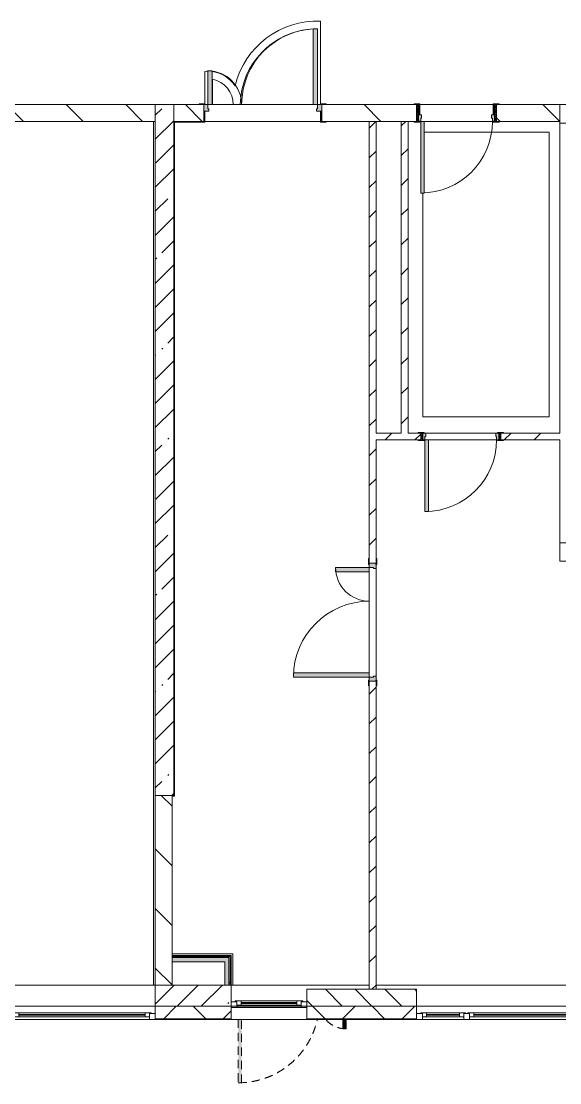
# Model space of a CAD drawing. Header units: millimetres. Extents: x -2911 to 191903, y -8553 to 29000.
# Drawn here: x 165460 to 171850, y -1010 to 11589 of the extents above; entities that cross this region are included whole.
import ezdxf

# ---------------------------------------------------------------- set-up
doc = ezdxf.new("R2010")
doc.units = ezdxf.units.MM
doc.linetypes.add('200_ШТРИХ__ш1_п0_6_', pattern=[160, 100, -60])
for name, color, linetype, lineweight in [('A-DETL-2', 7, 'Continuous', 5), ('A-DETL-MBND', 7, '200_ШТРИХ__ш1_п0_6_', 9), ('A-GLAZ-1', 7, 'Continuous', 5), ('A-WALL', 7, 'Continuous', 9), ('A-WALL-4', 7, 'Continuous', 5), ('I-WALL-3', 7, 'Continuous', 5), ('S-COLS-2', 7, 'Continuous', 5)]:
    doc.layers.add(name, color=color, linetype=linetype, lineweight=lineweight)
for name, color, linetype, lineweight, true_color in [('A-DOOR-1', 7, 'Continuous', 5, 0xaaaaaa), ('A-DOOR-2', 7, 'Continuous', 5, 0xe2e2e2), ('A-DOOR-FRAM-1', 7, 'Continuous', 5, 0xe2e2e2), ('A-DOOR-FRAM-2', 7, 'Continuous', 5, 0xaaaaaa), ('A-FLOR-3', 7, 'Continuous', 5, 0xaaaaaa), ('I-WALL-2', 7, 'Continuous', 9, 0xe7e7e7)]:
    doc.layers.add(name, color=color, linetype=linetype, lineweight=lineweight, true_color=true_color)
pattern_1 = [(135, (59919.87, 0), (-353.5534, -353.5534), [])]
pattern_2 = [(45, (59919.87, 0), (-176.7767, 176.7767), [])]
pattern_3 = [(45, (59919.87, 0), (-285.1231, 285.1231), []), (45, (60205, 0), (-285.1231, 285.1231), [504.031, -100.806, 16.764, -84.042])]
pattern_4 = [(45, (59919.9, 0), (-530.33, 530.33), []), (135, (59919.9, 0), (-530.33, -530.33), [])]

# ---------------------------------------------------------------- blocks, each defined once
blk = doc.blocks.new('120_Окно_СКБ_1Ст - 120_Окно_СКБ_1Ст 900х2500_h_ с форточкой-22876038-2_5_1_птичка')
at = {"layer": 'A-GLAZ-1'}
for p, q in [((-450, -127), (-450, -57)), ((-450, -57), (-380, -57)), ((450, -57), (-450, -57)), ((-380, -57), (-380, -127)), ((380, -87), (-380, -87)), ((-380, -87), (-380, -127)), ((-330, -137), (-330, -87)), ((-330, -107), (330, -107)), ((330, -117), (-330, -117)), ((330, -137), (330, -87)), ((380, -127), (380, -57)), ((380, -57), (450, -57)), ((380, -127), (380, -87)), ((450, -57), (450, -127)), ((-380, -127), (-450, -127)), ((-450, -127), (-400, -127)), ((-380, -127), (-400, -127)), ((-400, -127), (-400, -137)), ((-400, -137), (400, -137)), ((400, -137), (-400, -137)), ((450, -127), (380, -127)), ((400, -127), (380, -127)), ((400, -127), (450, -127)), ((400, -137), (400, -127))]:
    blk.add_line(p, q, dxfattribs=at)
blk = doc.blocks.new('110_Дверь_СКБ_2Ст - Д-2а_л_ Из коридора на лестницу-32216062-2_5_1_птичка')
at = {"layer": 'A-DOOR-2'}
for points in [[(612.5, 100), (662.5, 100), (662.5, 1000), (612.5, 1000), (612.5, 721)], [(-587.5, 100), (-587.5, 500), (-637.5, 500), (-637.5, 100)], [(712.5, -100), (712.5, 20), (697.5, 20), (697.5, -100)]]:
    blk.add_hatch(color=256, dxfattribs=at).paths.add_polyline_path(points)
h = blk.add_hatch(color=256, dxfattribs=at)
h.paths.add_polyline_path([(652.5, 20), (712.5, 20), (712.5, 100), (662.5, 100), (662.5, 50), (652.5, 50)])
h.paths.add_polyline_path([(-687.5, 20), (-627.5, 20), (-627.5, 50), (-637.5, 50), (-637.5, 100), (-687.5, 100)])
at = {"layer": 'A-DOOR-FRAM-1'}
for points in [[(-672.5, 100), (-672.5, 108), (-742.5, 108), (-742.5, 100)], [(-672.5, -100), (-672.5, 20), (-687.5, 20), (-687.5, -100)], [(767.5, 100), (767.5, 108), (697.5, 108), (697.5, 100)], [(-672.5, -108), (-672.5, -100), (-742.5, -100), (-742.5, -108)], [(767.5, -108), (767.5, -100), (697.5, -100), (697.5, -108)]]:
    blk.add_hatch(color=256, dxfattribs=at).paths.add_polyline_path(points)
at = {"layer": 'A-DOOR-1'}
for p, q in [((662.5, 1000), (612.5, 1000)), ((612.5, 1000), (612.5, 100)), ((662.5, 100), (662.5, 1000)), ((-637.5, 500), (-637.5, 100)), ((-587.5, 500), (-637.5, 500)), ((-587.5, 100), (-587.5, 500)), ((-637.5, 100), (-587.5, 100)), ((612.5, 100), (662.5, 100))]:
    blk.add_line(p, q, dxfattribs=at)
for centre, radius, start, end in [((662.5, 100), 900, 90, 180), ((-637.5, 100), 400, 360, 90)]:
    blk.add_arc(centre, radius, start, end, dxfattribs=at)
at = {"layer": 'A-DOOR-FRAM-2'}
for p, q in [((-672.5, 108), (-742.5, 108)), ((-742.5, 108), (-742.5, 100)), ((-742.5, 100), (-672.5, 100)), ((-637.5, 100), (-687.5, 100)), ((-687.5, 100), (-687.5, 20)), ((-687.5, 20), (-627.5, 20)), ((-672.5, 20), (-687.5, 20)), ((-687.5, 20), (-687.5, -100)), ((-672.5, 100), (-672.5, 108)), ((-672.5, -100), (-672.5, 20)), ((-637.5, 50), (-637.5, 100)), ((-627.5, 50), (-637.5, 50)), ((-627.5, 20), (-627.5, 50)), ((662.5, 50), (652.5, 50)), ((652.5, 50), (652.5, 20)), ((652.5, 20), (712.5, 20)), ((662.5, 100), (662.5, 50)), ((712.5, 100), (662.5, 100)), ((767.5, 108), (697.5, 108)), ((697.5, 108), (697.5, 100)), ((697.5, 100), (767.5, 100)), ((712.5, 20), (697.5, 20)), ((697.5, 20), (697.5, -100)), ((712.5, 20), (712.5, 100)), ((712.5, -100), (712.5, 20)), ((767.5, 100), (767.5, 108)), ((-672.5, -100), (-742.5, -100)), ((-742.5, -100), (-742.5, -108)), ((-742.5, -108), (-672.5, -108)), ((-687.5, -100), (-672.5, -100)), ((-672.5, -108), (-672.5, -100)), ((697.5, -100), (712.5, -100)), ((767.5, -100), (697.5, -100)), ((697.5, -100), (697.5, -108)), ((697.5, -108), (767.5, -108)), ((767.5, -108), (767.5, -100))]:
    blk.add_line(p, q, dxfattribs=at)
blk = doc.blocks.new('110_Дверь_СКБ_1Ст_Внутренняя1 - Д-8 950x2100h_охрана-V104-2_5_1_птичка')
at = {"layer": 'A-DOOR-1'}
h = blk.add_hatch(dxfattribs=at)
h.set_pattern_fill('FP_89', color=256, style=0, pattern_type=2)
h.set_pattern_definition([(135, (1826.41, 164.685), (-14.14214, -14.14214), []), (225, (1826.41, 164.685), (14.14214, -14.14214), [])])
h.paths.add_polyline_path([(487, 100), (462, 100), (462, -100), (487, -100)])
at = {"layer": 'A-DOOR-2'}
h = blk.add_hatch(color=256, dxfattribs=at)
h.paths.add_polyline_path([(437, 100), (437, 60), (427, 60), (427, 20), (462, 20), (461, 100)])
h.paths.add_polyline_path([(-438, 100), (-438, 20), (-403, 20), (-403, 60), (-413, 60), (-413, 100)])
at = {"layer": 'A-DOOR-FRAM-1'}
for points in [[(397, 950), (397, 100), (437, 100), (437, 950)], [(-423, 108), (-493, 108), (-493, 100), (-423, 100)], [(-423, 20), (-438, 20), (-438, -100), (-423, -100)], [(461, 108), (447, 108), (447, 100), (517, 100), (517, 108)], [(461, 20), (447, 20), (447, -100), (462, -100), (462, 20)], [(-423, -100), (-493, -100), (-493, -108), (-423, -108)], [(517, -100), (447, -100), (447, -108), (517, -108)]]:
    blk.add_hatch(color=256, dxfattribs=at).paths.add_polyline_path(points)
at = {"layer": 'A-DOOR-FRAM-2'}
h = blk.add_hatch(dxfattribs=at)
h.set_pattern_fill('FP_90', color=256, style=0, pattern_type=2)
h.set_pattern_definition([(45, (-296.384, 164.685), (-14.1421, 14.1421), []), (135, (-296.384, 164.685), (-14.1421, -14.1421), [])])
h.paths.add_polyline_path([(-438, 100), (-463, 100), (-463, -100), (-438, -100)])
at = {"layer": 'A-DOOR-1'}
for p, q in [((437, 950), (397, 950)), ((397, 950), (397, 100)), ((437, 100), (437, 950)), ((397, 100), (437, 100))]:
    blk.add_line(p, q, dxfattribs=at)
blk.add_arc((437, 100), 850, 90, 180, dxfattribs=at)
at = {"layer": 'A-DOOR-FRAM-2'}
for p, q in [((-423, 108), (-493, 108)), ((-493, 108), (-493, 100)), ((-493, 100), (-423, 100)), ((-438, 100), (-463, 100)), ((-463, 100), (-463, -100)), ((-413, 100), (-438, 100)), ((-438, 100), (-438, 20)), ((-438, -100), (-438, 100)), ((-423, 100), (-438, 100)), ((-438, 100), (-438, 99)), ((-438, 99), (-423, 99)), ((-438, 20), (-403, 20)), ((-423, 20), (-438, 20)), ((-438, 20), (-438, -100)), ((-423, 100), (-423, 108)), ((-423, 99), (-423, 100)), ((-423, -100), (-423, 20)), ((-413, 60), (-413, 100)), ((-403, 60), (-413, 60)), ((-403, 20), (-403, 60)), ((437, 60), (427, 60)), ((427, 60), (427, 20)), ((427, 20), (462, 20)), ((437, 100), (437, 60)), ((462, 100), (437, 100)), ((517, 108), (447, 108)), ((447, 108), (447, 100)), ((462, 100), (447, 100)), ((447, 100), (447, 99)), ((447, 100), (517, 100)), ((447, 99), (462, 99)), ((462, 20), (447, 20)), ((447, 20), (447, -100)), ((462, 20), (462, 100)), ((487, 100), (462, 100)), ((462, 100), (462, -100)), ((462, 99), (462, 100)), ((462, -100), (462, 20)), ((487, -100), (487, 100)), ((517, 100), (517, 108)), ((-423, -100), (-493, -100)), ((-493, -100), (-493, -108)), ((-493, -108), (-423, -108)), ((-463, -100), (-438, -100)), ((-438, -100), (-423, -100)), ((-423, -108), (-423, -100)), ((447, -100), (462, -100)), ((517, -100), (447, -100)), ((447, -100), (447, -108)), ((447, -108), (517, -108)), ((462, -100), (487, -100)), ((517, -108), (517, -100))]:
    blk.add_line(p, q, dxfattribs=at)
blk = doc.blocks.new('110_Дверь_СКБ_1Ст_Внутренняя1 - Д-8 950x2100h_охрана-V105-2_5_1_птичка')
at = {"layer": 'A-DOOR-1'}
h = blk.add_hatch(dxfattribs=at)
h.set_pattern_fill('FP_129', color=256, style=0, pattern_type=2)
h.set_pattern_definition([(135, (1826.41, 104.685), (-14.14214, -14.14214), []), (225, (1826.41, 104.685), (14.14214, -14.14214), [])])
h.paths.add_polyline_path([(487, 40), (462, 40), (462, -40), (487, -40)])
at = {"layer": 'A-DOOR-2'}
h = blk.add_hatch(color=256, dxfattribs=at)
h.paths.add_polyline_path([(437, 40), (437, 0), (427, 0), (427, -40), (462, -40), (462, 40)])
h.paths.add_polyline_path([(-413, 40), (-438, 40), (-438, -40), (-403, -40), (-403, 0), (-413, 0)])
at = {"layer": 'A-DOOR-FRAM-1'}
for points in [[(437, 890), (397, 890), (397, 40), (437, 40), (437, 67)], [(-493, 48), (-493, 40), (-423, 40), (-423, 48)], [(517, 48), (447, 48), (447, 40), (517, 40)], [(-423, -40), (-493, -40), (-493, -48), (-423, -48)], [(447, -40), (447, -48), (517, -48), (517, -40)]]:
    blk.add_hatch(color=256, dxfattribs=at).paths.add_polyline_path(points)
at = {"layer": 'A-DOOR-FRAM-2'}
h = blk.add_hatch(dxfattribs=at)
h.set_pattern_fill('FP_130', color=256, style=0, pattern_type=2)
h.set_pattern_definition([(45, (-296.384, 104.685), (-14.1421, 14.1421), []), (135, (-296.384, 104.685), (-14.1421, -14.1421), [])])
h.paths.add_polyline_path([(-438, 40), (-463, 40), (-463, -40), (-438, -40)])
at = {"layer": 'A-DOOR-1'}
for p, q in [((437, 890), (397, 890)), ((397, 890), (397, 40)), ((437, 40), (437, 890)), ((397, 40), (437, 40))]:
    blk.add_line(p, q, dxfattribs=at)
blk.add_arc((437, 40), 850, 90, 180, dxfattribs=at)
at = {"layer": 'A-DOOR-FRAM-2'}
for p, q in [((-423, 48), (-493, 48)), ((-493, 48), (-493, 40)), ((-493, 40), (-423, 40)), ((-438, 40), (-463, 40)), ((-463, 40), (-463, -40)), ((-413, 40), (-438, 40)), ((-438, 40), (-438, -40)), ((-438, -40), (-438, 40)), ((-423, 40), (-438, 40)), ((-438, 40), (-438, 39)), ((-438, 39), (-423, 39)), ((-423, 40), (-423, 48)), ((-423, 39), (-423, 40)), ((-413, 0), (-413, 40)), ((-403, 0), (-413, 0)), ((-403, -40), (-403, 0)), ((437, 0), (427, 0)), ((427, 0), (427, -40)), ((437, 40), (437, 0)), ((462, 40), (437, 40)), ((517, 48), (447, 48)), ((447, 48), (447, 40)), ((462, 40), (447, 40)), ((447, 40), (447, 39)), ((447, 40), (517, 40)), ((447, 39), (462, 39)), ((462, -40), (462, 40)), ((487, 40), (462, 40)), ((462, 40), (462, -40)), ((462, 39), (462, 40)), ((487, -40), (487, 40)), ((517, 40), (517, 48)), ((-423, -40), (-493, -40)), ((-493, -40), (-493, -48)), ((-493, -48), (-423, -48)), ((-463, -40), (-438, -40)), ((-423, -39), (-438, -39)), ((-438, -39), (-438, -40)), ((-438, -40), (-403, -40)), ((-438, -40), (-423, -40)), ((-423, -40), (-423, -39)), ((-423, -48), (-423, -40)), ((427, -40), (462, -40)), ((462, -39), (447, -39)), ((447, -39), (447, -40)), ((447, -40), (462, -40)), ((517, -40), (447, -40)), ((447, -40), (447, -48)), ((447, -48), (517, -48)), ((462, -40), (462, -39)), ((462, -40), (487, -40)), ((517, -48), (517, -40))]:
    blk.add_line(p, q, dxfattribs=at)
blk = doc.blocks.new('110_Дверь_СКБ_2Ст_Наружная - ДН-5_л__ Двухстворчатая 1350 х3800 _h_ в свету с верхним остеклением-21877029-2_5_1_птичка')
at = {"layer": 'A-DETL-MBND'}
for points in [[(619, 1010), (619, 258), (659, 258), (659, 1010)], [(-621, 370), (-621, 258), (-581, 258), (-581, 370)]]:
    blk.add_hatch(color=256, dxfattribs=at).paths.add_polyline_path(points)
for p, q in [((659, 1010), (619, 1010)), ((619, 1010), (619, 258)), ((659, 258), (659, 1010)), ((-621, 370), (-621, 258)), ((-581, 370), (-621, 370)), ((-581, 258), (-581, 370))]:
    blk.add_line(p, q, dxfattribs=at)
for centre, radius, start, end in [((659, 50), 960, 90, 167.443), ((-621, 50), 320, 42.2942, 90)]:
    blk.add_arc(centre, radius, start, end, dxfattribs=at)
blk = doc.blocks.new('120_Окно_СКБ_2Ст_Фрамуга сверху - 120_Окно_СКБ_2Ст_2300х2500_h_ ДОО-22877051-2_5_1_птичка')
at = {"layer": 'A-GLAZ-1'}
for p, q in [((-1150, 13), (-1150, 83)), ((-1150, 83), (-1080, 83)), ((1150, 83), (-1150, 83)), ((-1080, 13), (-1150, 13)), ((-1150, 13), (-1100, 13)), ((-1080, 13), (-1100, 13)), ((-1100, 13), (-1100, 3)), ((-1100, 3), (540, 3)), ((540, 3), (-1100, 3)), ((-1080, 83), (-1080, 13)), ((-1080, 83), (1080, 83)), ((520, 53), (-1080, 53)), ((-1080, 53), (-1080, 13)), ((-1030, 3), (-1030, 53)), ((-1030, 33), (470, 33)), ((470, 23), (-1030, 23)), ((470, 3), (470, 53)), ((520, 13), (520, 83)), ((520, 83), (590, 83)), ((520, 13), (520, 53)), ((590, 13), (520, 13)), ((540, 13), (520, 13)), ((540, 13), (570, 13)), ((540, 13), (570, 13)), ((540, 3), (540, 13)), ((590, 13), (570, 13)), ((570, 13), (570, 3)), ((570, 3), (1100, 3)), ((1100, 3), (570, 3)), ((590, 83), (590, 13)), ((1080, 53), (590, 53)), ((590, 53), (590, 13)), ((640, 3), (640, 53)), ((640, 33), (1030, 33)), ((1030, 23), (640, 23)), ((1030, 3), (1030, 53)), ((1080, 13), (1080, 83)), ((1080, 83), (1150, 83)), ((1080, 13), (1080, 53)), ((1150, 13), (1080, 13)), ((1100, 13), (1080, 13)), ((1100, 13), (1150, 13)), ((1100, 3), (1100, 13)), ((1150, 83), (1150, 13))]:
    blk.add_line(p, q, dxfattribs=at)
blk = doc.blocks.new('110_Дверь_СКБ_2Ст - Д-5_п_ Из игровой в коридор-32351726-2_5_1_птичка')
at = {"layer": 'A-DOOR-2'}
h = blk.add_hatch(color=256, dxfattribs=at)
h.paths.add_polyline_path([(712, -40), (712, 40), (652, 40), (652, 10), (662, 10), (662, -40)])
h.paths.add_polyline_path([(-628, 40), (-688, 40), (-688, -40), (-638, -40), (-638, 10), (-628, 10)])
for points in [[(-588, -440), (-588, -40), (-638, -40), (-638, -440)], [(662, -40), (612, -40), (612, -940), (662, -940)]]:
    blk.add_hatch(color=256, dxfattribs=at).paths.add_polyline_path(points)
at = {"layer": 'A-DOOR-FRAM-1'}
for points in [[(-672, 48), (-743, 48), (-743, 40), (-672, 40)], [(768, 48), (698, 48), (698, 40), (768, 40)], [(-672, -40), (-743, -40), (-743, -48), (-672, -48)], [(768, -40), (698, -40), (698, -48), (768, -48)]]:
    blk.add_hatch(color=256, dxfattribs=at).paths.add_polyline_path(points)
at = {"layer": 'A-DOOR-1'}
for p, q in [((-638, -40), (-588, -40)), ((-638, -440), (-638, -40)), ((-588, -40), (-588, -440)), ((612, -40), (662, -40)), ((612, -940), (612, -40)), ((662, -40), (662, -940)), ((-588, -440), (-638, -440)), ((662, -940), (612, -940))]:
    blk.add_line(p, q, dxfattribs=at)
for centre, radius, start, end in [((-638, -40), 400, 270, 0), ((662, -40), 900, 180, 270)]:
    blk.add_arc(centre, radius, start, end, dxfattribs=at)
at = {"layer": 'A-DOOR-FRAM-2'}
for p, q in [((-743, 48), (-672, 48)), ((-743, 40), (-743, 48)), ((-672, 40), (-743, 40)), ((-688, 40), (-628, 40)), ((-688, -40), (-688, 40)), ((-688, 40), (-672, 40)), ((-688, 39), (-688, 40)), ((-672, 39), (-688, 39)), ((-672, 48), (-672, 40)), ((-672, 40), (-672, 39)), ((-638, 10), (-638, -40)), ((-628, 10), (-638, 10)), ((-628, 40), (-628, 10)), ((652, 40), (712, 40)), ((652, 10), (652, 40)), ((662, 10), (652, 10)), ((662, -40), (662, 10)), ((698, 40), (698, 48)), ((698, 48), (768, 48)), ((698, 39), (698, 40)), ((698, 40), (712, 40)), ((768, 40), (698, 40)), ((712, 39), (698, 39)), ((712, 40), (712, -40)), ((712, 40), (712, 39)), ((768, 48), (768, 40)), ((-743, -40), (-672, -40)), ((-743, -48), (-743, -40)), ((-672, -48), (-743, -48)), ((-638, -40), (-688, -40)), ((-672, -40), (-672, -48)), ((712, -40), (662, -40)), ((698, -48), (698, -40)), ((698, -40), (768, -40)), ((768, -48), (698, -48)), ((768, -40), (768, -48))]:
    blk.add_line(p, q, dxfattribs=at)

msp = doc.modelspace()

# ---------------------------------------------------------------- hatches: boundary and pattern name
at = {"layer": 'A-WALL-4'}
h = msp.add_hatch(dxfattribs=at)
h.set_pattern_fill('FP_86', color=256, style=0, pattern_type=2)
h.set_pattern_definition([(135, (59919.87, 0), (-176.7767, -176.7767), [])])
h.paths.add_polyline_path([(181949.9, -100), (182749.9, -100), (182749.9, 100), (181949.9, 100)])
h.paths.add_polyline_path([(170079.1, -100), (170149.9, -100), (170149.9, 100), (168849.9, 100), (168849.9, -100), (169615.3, -100)])
h.paths.add_polyline_path([(178890.5, -100), (179249.9, -100), (179249.9, 100), (178749.9, 100), (178749.9, -100)])
h.paths.add_polyline_path([(173599.9, -100), (173599.9, 100), (173349.9, 100), (173349.9, -100)])
h.paths.add_polyline_path([(174499.9, -100), (175549.9, -100), (175549.9, 100), (174499.9, 100)])
h.paths.add_polyline_path([(154699.9, -100), (154699.9, 100), (154449.9, 100), (154449.9, -100)])
h.paths.add_polyline_path([(155702.5, -100), (158949.9, -100), (158948.8, 100), (155599.9, 100), (155599.9, -100)])
h.paths.add_polyline_path([(162549.9, -100), (162799.9, -100), (162799.9, 100), (162549.9, 100)])
h.paths.add_polyline_path([(164513.9, -100), (164749.9, -100), (164749.9, 100), (163699.9, 100), (163699.9, -100)])
h.paths.add_polyline_path([(160749.9, -100), (161649.9, -100), (161649.9, 100), (160749.9, 100)])
h.paths.add_polyline_path([(152456.2, -100), (152649.9, -100), (152649.9, 100), (151849.9, 100), (151849.9, -100), (152015.7, -100)])
h = msp.add_hatch(dxfattribs=at)
h.set_pattern_fill('FP_76', color=256, style=0, pattern_type=2)
h.set_pattern_definition([(45, (59919.87, 0), (-353.5534, 353.5534), []), (135, (59919.87, 0), (-353.5534, -353.5534), [])])
h.paths.add_polyline_path([(182136.8, -250), (182749.9, -250), (182749.9, -100), (181949.9, -100), (181949.9, -250)])
h.paths.add_polyline_path([(180281.8, -250), (181049.9, -250), (181049.9, -100), (180149.9, -100), (180149.9, -250)])
h.paths.add_polyline_path([(184919.4, -250), (184999.9, -250), (184999.9, -100), (183649.9, -100), (183649.9, -250), (183991.9, -250)])
h.paths.add_polyline_path([(172449.9, -250), (173599.9, -250), (173599.9, -100), (172449.9, -100)])
h.paths.add_polyline_path([(167296.5, -250), (167949.9, -250), (167949.9, -100), (167049.9, -100), (167049.9, -250)])
h.paths.add_polyline_path([(168849.9, -250), (170149.9, -250), (170149.9, -100), (168849.9, -100)])
h.paths.add_polyline_path([(174499.9, -250), (175549.9, -250), (175549.9, -100), (174499.9, -100)])
h.paths.add_polyline_path([(179249.9, -250), (179249.9, -100), (177849.9, -100), (177849.9, -250), (178890.5, -250)])
h.paths.add_polyline_path([(161731.4, -250), (162799.9, -250), (162799.9, -100), (160749.9, -100), (160749.9, -250), (161649.9, -250)])
h.paths.add_polyline_path([(163699.9, -250), (164749.9, -250), (164749.9, -100), (163699.9, -100)])
h.paths.add_polyline_path([(158949.9, -250), (159849.9, -250), (159849.9, -100), (155599.9, -100), (155599.9, -250), (158948.8, -250)])
h.paths.add_polyline_path([(153549.9, -250), (154699.9, -250), (154699.9, -100), (153549.9, -100)])
h.paths.add_polyline_path([(149129.9, -250), (150949.9, -250), (150949.9, -100), (149129.9, -100)])
h.paths.add_polyline_path([(151992.4, -250), (152649.9, -250), (152649.9, -100), (151849.9, -100), (151849.9, -250)])
at = {"layer": 'I-WALL-2'}
for points in [[(167874.9, 426), (167874.9, 476), (167249.9, 476), (167249.9, 426), (167296.5, 426)], [(167874.9, 150), (167924.9, 150), (167924.9, 476), (167874.9, 476), (167874.9, 230.5)]]:
    msp.add_hatch(color=256, dxfattribs=at).paths.add_polyline_path(points)
at = {"layer": 'I-WALL-3'}
h = msp.add_hatch(dxfattribs=at)
h.set_pattern_fill('FP_87', color=256, style=0, pattern_type=2)
h.set_pattern_definition(pattern_1)
h.paths.add_polyline_path([(165044.9, 10400), (167049.9, 10400), (167049.9, 10600), (165014.9, 10600), (165014.9, 10400)])
h.paths.add_polyline_path([(162658.9, 10400), (163564.9, 10400), (163564.9, 10600), (161529.9, 10600), (161529.9, 10400)])
h = msp.add_hatch(dxfattribs=at)
h.set_pattern_fill('FP_84', color=256, style=0, pattern_type=2)
h.set_pattern_definition(pattern_3)
h.paths.add_polyline_path([(167269.9, 2400), (167269.9, 10600), (167049.9, 10600), (167049.9, 2400)])
h = msp.add_hatch(dxfattribs=at)
h.set_pattern_fill('FP_87', color=256, style=0, pattern_type=2)
h.set_pattern_definition(pattern_1)
h.paths.add_polyline_path([(179249.9, 10400), (181129.9, 10400), (181129.9, 10600), (179249.9, 10600)])
h.paths.add_polyline_path([(167296.5, 10400), (167624.9, 10400), (167624.9, 10600), (167269.9, 10600), (167269.9, 10400)])
h.paths.add_polyline_path([(171470.3, 10400), (171849.9, 10400), (171849.9, 10600), (171099.9, 10600), (171099.9, 10400), (171129.9, 10400)])
h.paths.add_polyline_path([(169024.9, 10400), (170149.9, 10400), (170149.9, 10600), (169024.9, 10600), (169024.9, 10520)])
h = msp.add_hatch(dxfattribs=at)
h.set_pattern_fill('FP_88', color=256, style=0, pattern_type=2)
h.set_pattern_definition(pattern_2)
h.paths.add_polyline_path([(169615.3, 100), (169669.9, 100), (169669.9, 3755), (169589.9, 3755), (169589.9, 100)])
h.paths.add_polyline_path([(169589.9, 5155), (169669.9, 5155), (169669.9, 10400), (169589.9, 10400), (169589.9, 5210)])
h = msp.add_hatch(dxfattribs=at)
h.set_pattern_fill('FP_88', color=256, style=0, pattern_type=2)
h.set_pattern_definition(pattern_2)
h.paths.add_polyline_path([(170049.9, 6700), (170049.9, 10400), (169969.9, 10400), (169969.9, 6700)])
h = msp.add_hatch(dxfattribs=at)
h.set_pattern_fill('FP_88', color=256, style=0, pattern_type=2)
h.set_pattern_definition(pattern_2)
h.paths.add_polyline_path([(169669.9, 6620), (170199.9, 6620), (170199.9, 6700), (169669.9, 6700)])
h.paths.add_polyline_path([(171149.9, 6620), (171849.9, 6620), (171849.9, 6700), (171149.9, 6700)])
h = msp.add_hatch(dxfattribs=at)
h.set_pattern_fill('FP_87', color=256, style=0, pattern_type=2)
h.set_pattern_definition(pattern_1)
h.paths.add_polyline_path([(167249.9, 150), (167249.9, 2400), (167049.9, 2400), (167049.9, 150)])
h = msp.add_hatch(dxfattribs=at)
h.set_pattern_fill('FP_188', color=256, style=0, pattern_type=2)
h.set_pattern_definition(pattern_4)
h.paths.add_polyline_path([(167937.4, 488.5), (167937.4, 501), (167249.9, 501), (167249.9, 488.5), (167924.9, 488.5)])
h = msp.add_hatch(dxfattribs=at)
h.set_pattern_fill('FP_188', color=256, style=0, pattern_type=2)
h.set_pattern_definition(pattern_4)
h.paths.add_polyline_path([(167874.9, 476), (167924.9, 476), (167924.9, 488.5), (167249.9, 488.5), (167249.9, 476), (167296.5, 476)])
h = msp.add_hatch(dxfattribs=at)
h.set_pattern_fill('FP_188', color=256, style=0, pattern_type=2)
h.set_pattern_definition(pattern_4)
h.paths.add_polyline_path([(167924.9, 150), (167937.4, 150), (167937.4, 488.5), (167924.9, 488.5), (167924.9, 230.5)])
h = msp.add_hatch(dxfattribs=at)
h.set_pattern_fill('FP_188', color=256, style=0, pattern_type=2)
h.set_pattern_definition(pattern_4)
h.paths.add_polyline_path([(167937.4, 150), (167949.9, 150), (167949.9, 501), (167937.4, 501), (167937.4, 230.5)])
at = {"layer": 'S-COLS-2'}
h = msp.add_hatch(dxfattribs=at)
h.set_pattern_fill('FP_84', color=256, style=0, pattern_type=2)
h.set_pattern_definition(pattern_3)
h.paths.add_polyline_path([(167049.9, -100), (167949.9, -100), (167949.9, 150), (167049.9, 150)])

# ---------------------------------------------------------------- linework, layer by layer
at = {"layer": 'A-DETL-2'}
for p, q in [((171723.3, 10273.7), (170239.9, 10273.7)), ((171723.3, 6893.7), (171723.3, 10273.7)), ((170223.3, 9550), (170223.3, 6893.7)), ((170223.3, 6893.7), (171723.3, 6893.7))]:
    msp.add_line(p, q, dxfattribs=at)
at = {"layer": 'A-FLOR-3'}
for p, q in [((168922, 11497.8), (168922, 10600)), ((169012, 10608), (169012, 11588.1)), ((167637.9, 10993.6), (167637.9, 10608)), ((167727.9, 10600), (167727.9, 10899.7)), ((167727.9, 10600), (168059.5, 10600)), ((167029.9, 150), (167029.9, 10400)), ((167569.9, 10392), (167279.9, 10392)), ((167279.9, 10392), (167279.9, 2392)), ((167279.9, 2392), (167249.9, 2392)), ((167249.9, 521), (167969.9, 521)), ((167969.9, 521), (167969.9, 150))]:
    msp.add_line(p, q, dxfattribs=at)
for centre, radius, start, end in [((168969.4, 10589), 1000, 87.56236, 166.45029), ((168969.4, 10589), 910, 92.99005, 179.3074), ((167671.4, 10600), 395, 89.4985, 94.87345), ((167671.4, 10600), 395, 34.42231, 82.19504), ((167671.4, 10600), 305, 360, 79.33549)]:
    msp.add_arc(centre, radius, start, end, dxfattribs=at)
at = {"layer": 'A-WALL'}
for p, q in [((167049.9, 10400), (167049.9, 10600)), ((167269.9, 10600), (167269.9, 10400)), ((171849.9, 10400), (171849.9, 10600)), ((169669.9, 10400), (169589.9, 10400)), ((170049.9, 10400), (169969.9, 10400)), ((171929.9, 10380), (171849.9, 10380)), ((171849.9, 5400), (171929.9, 5400)), ((167249.9, 488.5), (167937.4, 488.5)), ((167249.9, 476), (167924.9, 476)), ((167924.9, 476), (167924.9, 150)), ((167937.4, 488.5), (167937.4, 150)), ((169589.9, 100), (169669.9, 100)), ((168849.9, -100), (170149.9, -100)), ((170149.9, -100), (168849.9, -100)), ((167049.9, -250), (167949.9, -250)), ((168849.9, -250), (170149.9, -250)), ((167049.9, -253), (167949.9, -253)), ((168849.9, -253), (170149.9, -253))]:
    msp.add_line(p, q, dxfattribs=at)
at = {"layer": 'A-WALL-4'}
for p, q in [((169589.9, 100), (168849.9, 100)), ((168849.9, 100), (168849.9, -258)), ((170149.9, 100), (169669.9, 100)), ((170149.9, -258), (170149.9, 100)), ((167049.9, -100), (167049.9, -258)), ((167049.9, -100), (167949.9, -100)), ((167949.9, -258), (167949.9, -100)), ((152649.9, -258), (167049.9, -258)), ((180149.9, -258), (167049.9, -258))]:
    msp.add_line(p, q, dxfattribs=at)
at = {"layer": 'I-WALL-3'}
for p, q in [((167569.9, 10600), (165044.9, 10600)), ((168059.5, 10600), (168922, 10600)), ((170119.9, 10600), (169079.9, 10600)), ((170189.9, 10600), (171059.9, 10600)), ((181129.9, 10600), (171129.9, 10600)), ((165044.9, 10400), (167049.9, 10400)), ((167049.9, 10400), (167049.9, 150)), ((167269.9, 10400), (167569.9, 10400)), ((167269.9, 2400), (167269.9, 10400)), ((169009.9, 10400), (167639.9, 10400)), ((169079.9, 10400), (169589.9, 10400)), ((169589.9, 10400), (169589.9, 5210)), ((169669.9, 10400), (169969.9, 10400)), ((169669.9, 6700), (169669.9, 10400)), ((169969.9, 10400), (169969.9, 6700)), ((170049.9, 10400), (170119.9, 10400)), ((170049.9, 6700), (170049.9, 10400)), ((171049.9, 10400), (170239.9, 10400)), ((171129.9, 10400), (171849.9, 10400)), ((171849.9, 10400), (171849.9, 6700)), ((169969.9, 6700), (169669.9, 6700)), ((170169.9, 6700), (170049.9, 6700)), ((170259.9, 6700), (171089.9, 6700)), ((171849.9, 6700), (171179.9, 6700)), ((169669.9, 6620), (170169.9, 6620)), ((169669.9, 5210), (169669.9, 6620)), ((171099.9, 6620), (170289.9, 6620)), ((171179.9, 6620), (171849.9, 6620)), ((171849.9, 6620), (171849.9, 5180)), ((171849.9, 5180), (177269.9, 5180)), ((169589.9, 3855), (169589.9, 5055)), ((169669.9, 5095), (169669.9, 3815)), ((169589.9, 3700), (169589.9, 100)), ((169669.9, 100), (169669.9, 3700)), ((167269.9, 2400), (167049.9, 2400)), ((167249.9, 150), (167249.9, 2400)), ((167949.9, 501), (167249.9, 501)), ((167249.9, 426), (167874.9, 426)), ((167874.9, 426), (167874.9, 150)), ((167949.9, 150), (167949.9, 501)), ((162549.9, 150), (167049.9, 150)), ((167049.9, 150), (167249.9, 150)), ((167874.9, 150), (167949.9, 150)), ((167949.9, 150), (169589.9, 150)), ((169669.9, 150), (172449.9, 150)), ((167049.9, -100), (164749.9, -100)), ((168849.9, -100), (167949.9, -100)), ((172449.9, -100), (170149.9, -100))]:
    msp.add_line(p, q, dxfattribs=at)
at = {"layer": 'S-COLS-2'}
for p, q in [((167949.9, 150), (167049.9, 150)), ((167049.9, 150), (167049.9, -100)), ((167949.9, -100), (167949.9, 150)), ((167049.9, -100), (167949.9, -100))]:
    msp.add_line(p, q, dxfattribs=at)

# ---------------------------------------------------------------- block references
at = {"layer": 'A-DETL-MBND', "rotation": 180}
msp.add_blockref('110_Дверь_СКБ_2Ст_Наружная - ДН-5_л__ Двухстворчатая 1350 х3800 _h_ в свету с верхним остеклением-21877029-2_5_1_птичка', (168694.4, 0), dxfattribs=at)
at = {"layer": 'A-DOOR-1'}
msp.add_blockref('110_Дверь_СКБ_2Ст - Д-2а_л_ Из коридора на лестницу-32216062-2_5_1_птичка', (168312.4, 10500), dxfattribs=at)
for name, p, rotation in [('110_Дверь_СКБ_1Ст_Внутренняя1 - Д-8 950x2100h_охрана-V104-2_5_1_птичка', (170637.4, 10500), 180), ('110_Дверь_СКБ_1Ст_Внутренняя1 - Д-8 950x2100h_охрана-V105-2_5_1_птичка', (170687.4, 6660), 180), ('110_Дверь_СКБ_2Ст - Д-5_п_ Из игровой в коридор-32351726-2_5_1_птичка', (169629.9, 4467.5), 269.9999999999999)]:
    msp.add_blockref(name, p, dxfattribs=dict(at, rotation=rotation))
at = {"layer": 'A-GLAZ-1', "rotation": 180}
for name, p in [('120_Окно_СКБ_1Ст - 120_Окно_СКБ_1Ст 900х2500_h_ с форточкой-22876038-2_5_1_птичка', (168399.9, -175)), ('120_Окно_СКБ_2Ст_Фрамуга сверху - 120_Окно_СКБ_2Ст_2300х2500_h_ ДОО-22877051-2_5_1_птичка', (165899.9, -175)), ('120_Окно_СКБ_2Ст_Фрамуга сверху - 120_Окно_СКБ_2Ст_2300х2500_h_ ДОО-22877051-2_5_1_птичка', (171299.9, -175))]:
    msp.add_blockref(name, p, dxfattribs=at)

doc.saveas('drawing.dxf')
